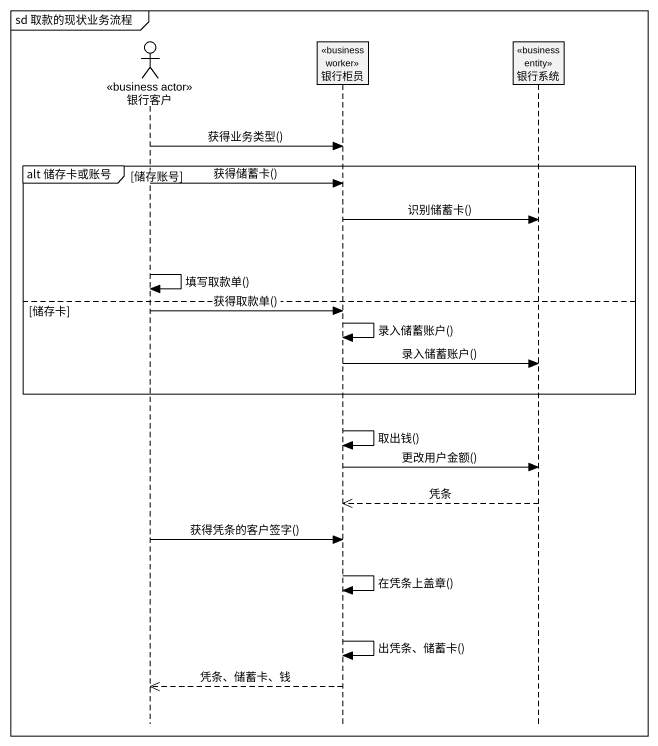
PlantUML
@startuml
mainframe sd 取款的现状业务流程
hide footbox
actor 银行客户 <<business actor>>
participant 银行柜员 <<business worker>>
participant 银行系统 <<business entity>>

银行客户 -> 银行柜员 : 获得业务类型()
group alt 储存卡或账号 [储存账号]
  银行客户 -> 银行柜员 : 获得储蓄卡()
  银行柜员 -> 银行系统 : 识别储蓄卡()
  银行客户 -> 银行客户 : 填写取款单()
else 储存卡
  银行客户 -> 银行柜员 : 获得取款单()
  银行柜员 -> 银行柜员 : 录入储蓄账户()
  银行柜员 -> 银行系统 : 录入储蓄账户()
end
银行柜员 -> 银行柜员 : 取出钱()
银行柜员 -> 银行系统 : 更改用户金额()
银行系统 -->> 银行柜员 : 凭条
银行客户 -> 银行柜员 : 获得凭条的客户签字()
银行柜员 -> 银行柜员 : 在凭条上盖章()
银行柜员 -> 银行柜员 : 出凭条、储蓄卡()
银行柜员 -->> 银行客户 : 凭条、储蓄卡、钱
@enduml
